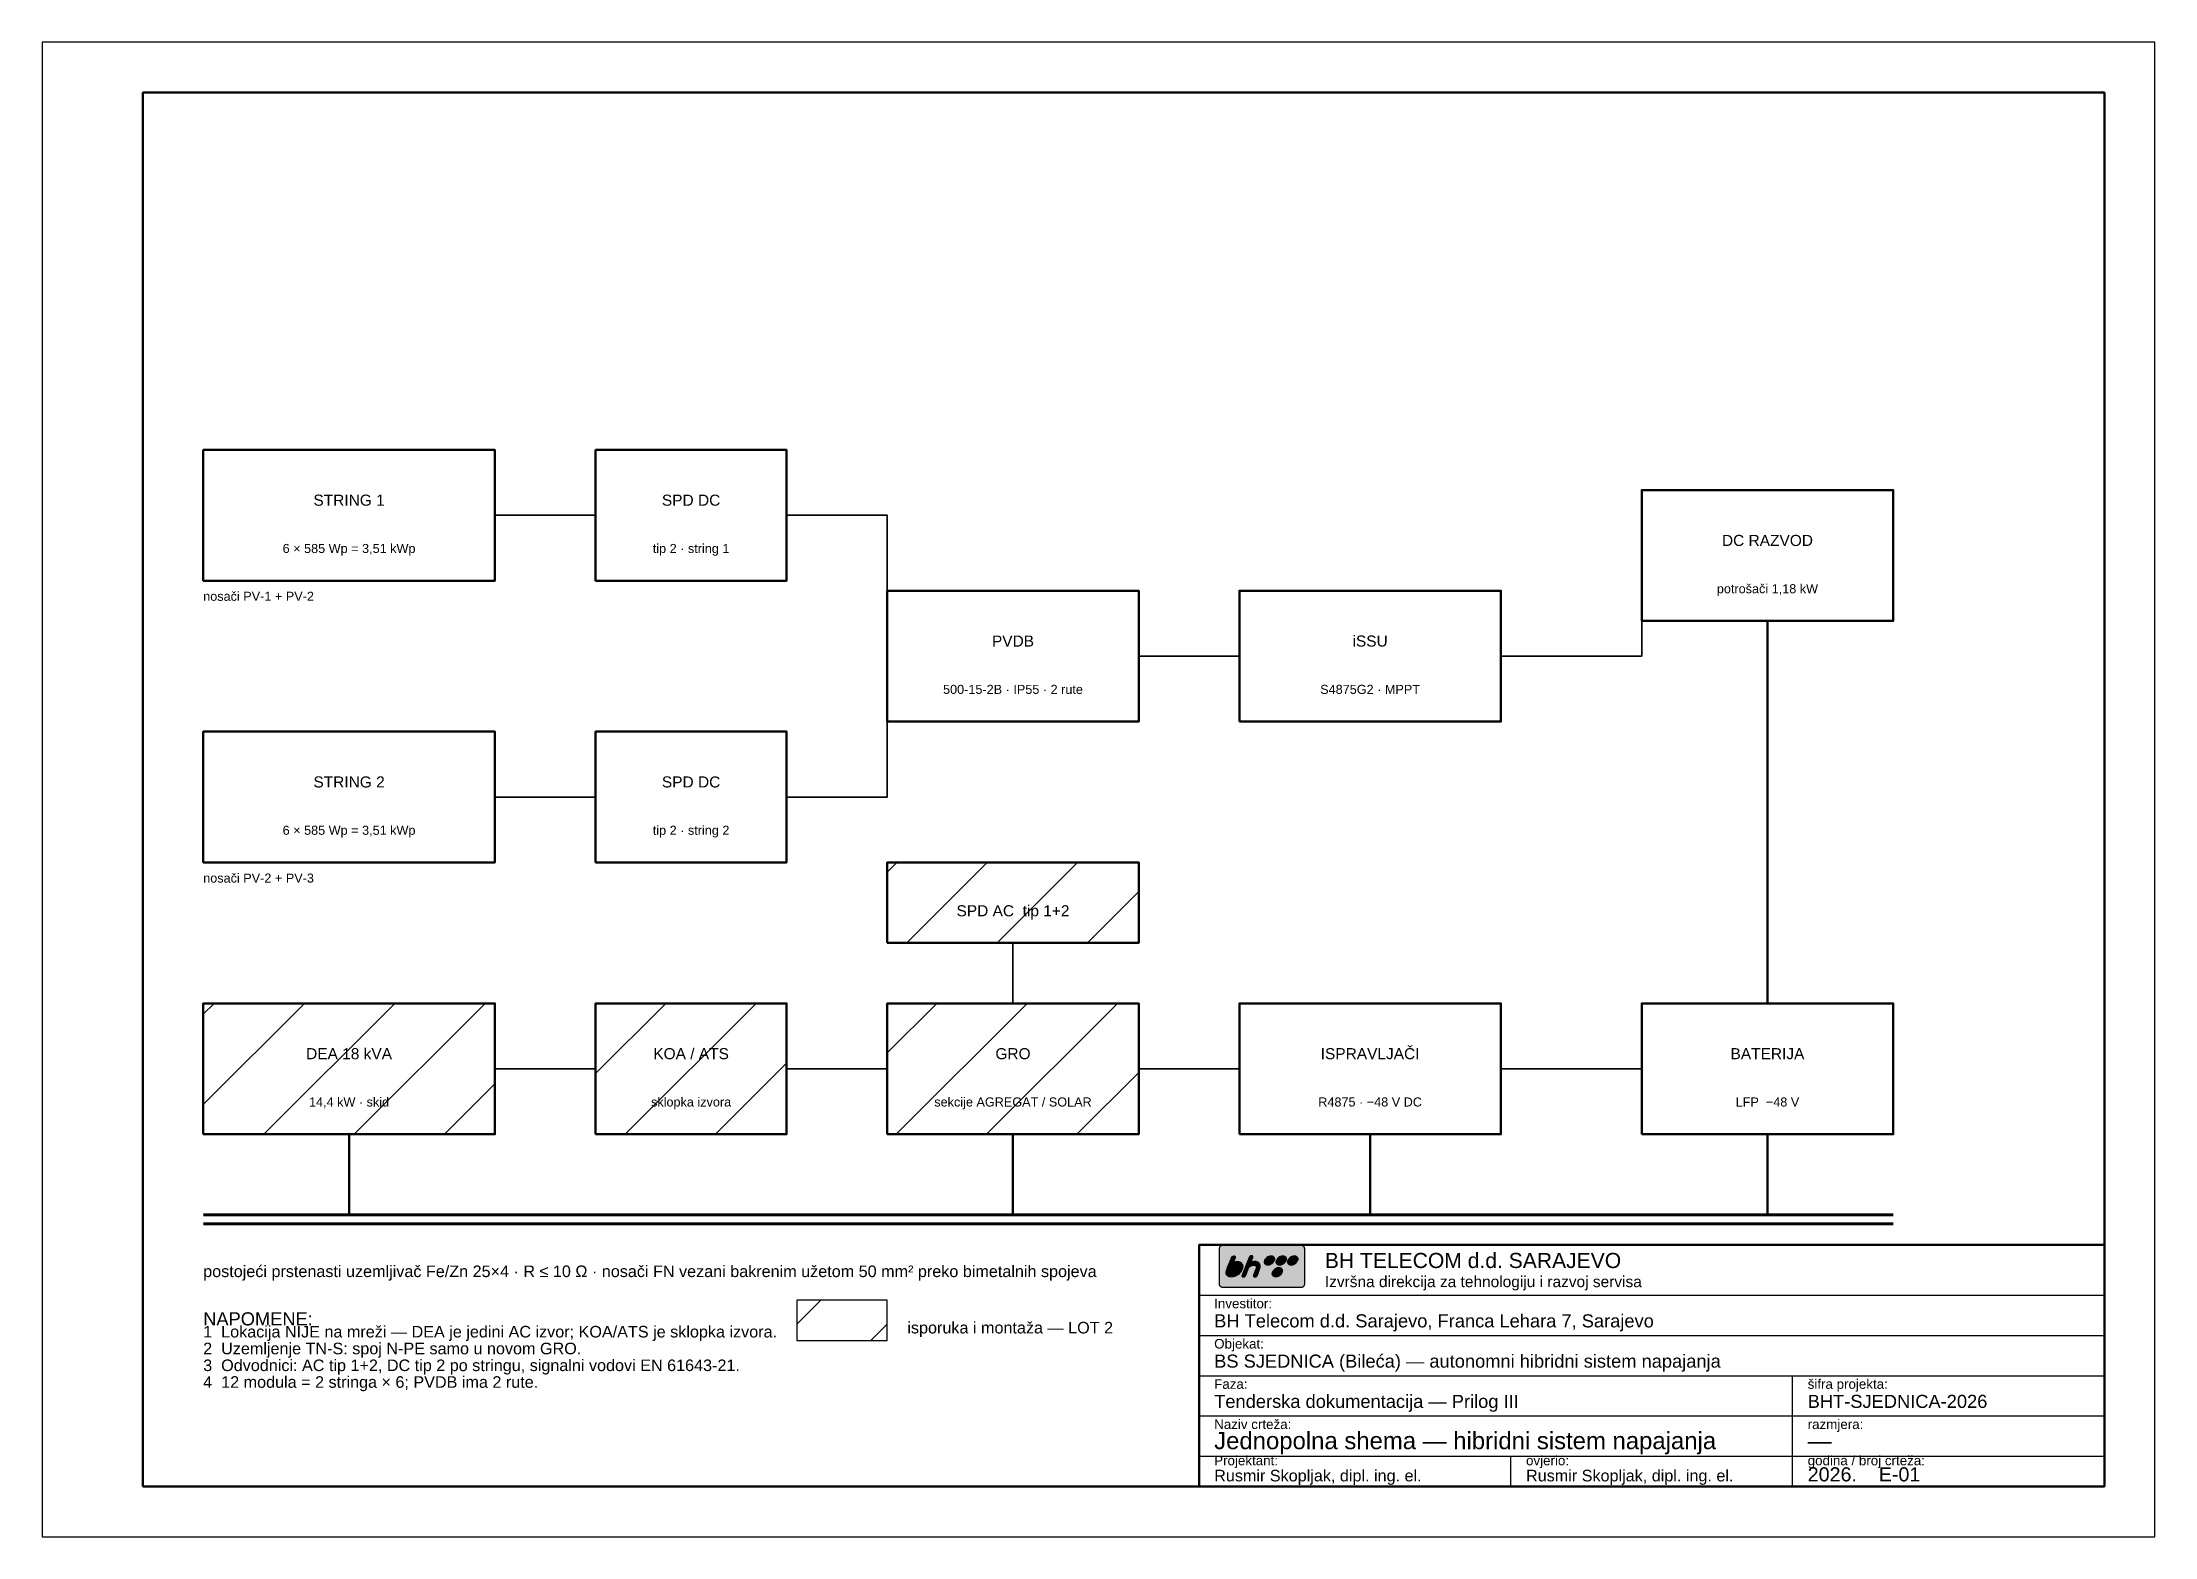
# Model space of a CAD drawing. Header units: millimetres. Extents: x 0 to 21000, y 0 to 14850.
import ezdxf
from ezdxf.enums import TextEntityAlignment as Align

# ---------------------------------------------------------------- set-up
doc = ezdxf.new("R2010")
doc.units = ezdxf.units.MM
doc.linetypes.add('DASHED', pattern=[1.524, 1.27, -0.254])
for name, color, linetype in [('Okvir', 3, 'Continuous'), ('Sema', 7, 'Continuous'), ('Tekst', 253, 'Continuous'), ('Uzemljenje', 2, 'DASHED')]:
    doc.layers.add(name, color=color, linetype=linetype)
doc.styles.add('20', font='arial.ttf')

msp = doc.modelspace()

# ---------------------------------------------------------------- hatches: boundary and pattern name
at = {"layer": 'Okvir'}
for color, points in [(30, [(11730, 2480), (12520, 2480), (12524, 2480), (12528, 2481), (12531, 2483), (12535, 2485), (12538, 2487), (12541, 2490), (12544, 2493), (12546, 2496), (12548, 2500), (12549, 2504), (12550, 2509), (12550, 2513), (12550, 2860), (12550, 2865), (12549, 2869), (12548, 2873), (12546, 2877), (12544, 2880), (12541, 2884), (12538, 2886), (12535, 2889), (12531, 2891), (12528, 2892), (12524, 2893), (12520, 2893), (11730, 2893), (11726, 2893), (11722, 2892), (11719, 2891), (11715, 2889), (11712, 2886), (11709, 2884), (11706, 2880), (11704, 2877), (11702, 2873), (11701, 2869), (11700, 2865), (11700, 2860), (11700, 2513), (11700, 2509), (11701, 2504), (11702, 2500), (11704, 2496), (11706, 2493), (11709, 2490), (11712, 2487), (11715, 2485), (11719, 2483), (11722, 2481), (11726, 2480)]), (7, [(11927, 2658), (11922, 2647), (11916, 2637), (11910, 2627), (11902, 2618), (11894, 2610), (11885, 2603), (11875, 2596), (11865, 2591), (11854, 2587), (11843, 2584), (11832, 2582), (11821, 2581), (11815, 2581), (11810, 2582), (11805, 2582), (11800, 2583), (11796, 2585), (11792, 2586), (11788, 2588), (11785, 2591), (11782, 2593), (11779, 2596), (11776, 2599), (11774, 2603), (11772, 2608), (11771, 2612), (11770, 2617), (11769, 2622), (11769, 2628), (11770, 2633), (11771, 2638), (11772, 2643), (11774, 2649), (11775, 2655), (11778, 2660), (11780, 2666), (11780, 2666), (11780, 2666), (11780, 2666), (11780, 2666), (11780, 2666), (11780, 2666), (11780, 2666), (11780, 2667), (11780, 2667), (11780, 2667), (11780, 2667), (11780, 2667), (11783, 2674), (11818, 2761), (11821, 2772), (11822, 2773), (11823, 2775), (11824, 2776), (11824, 2777), (11825, 2779), (11826, 2780), (11827, 2781), (11828, 2782), (11829, 2783), (11830, 2784), (11832, 2785), (11833, 2786), (11834, 2786), (11835, 2787), (11836, 2788), (11837, 2788), (11838, 2789), (11840, 2789), (11841, 2789), (11842, 2790), (11843, 2790), (11844, 2790), (11846, 2790), (11847, 2790), (11848, 2790), (11849, 2790), (11850, 2790), (11851, 2790), (11852, 2789), (11853, 2789), (11854, 2789), (11855, 2788), (11856, 2787), (11856, 2787), (11857, 2786), (11858, 2785), (11858, 2784), (11859, 2784), (11859, 2783), (11859, 2782), (11859, 2781), (11859, 2780), (11859, 2778), (11859, 2777), (11859, 2776), (11859, 2775), (11858, 2773), (11858, 2772), (11854, 2762), (11854, 2762), (11854, 2762), (11854, 2762), (11854, 2762), (11854, 2762), (11854, 2762), (11854, 2761), (11854, 2761), (11854, 2761), (11854, 2761), (11854, 2761), (11854, 2761), (11839, 2724), (11842, 2726), (11846, 2727), (11849, 2729), (11853, 2730), (11856, 2731), (11860, 2732), (11864, 2733), (11867, 2734), (11871, 2734), (11875, 2735), (11879, 2735), (11882, 2735), (11893, 2734), (11902, 2732), (11910, 2729), (11917, 2725), (11923, 2719), (11928, 2713), (11931, 2705), (11933, 2697), (11934, 2688), (11933, 2679), (11931, 2669)]), (7, [(12056, 2735), (12052, 2735), (12049, 2735), (12045, 2734), (12041, 2734), (12038, 2733), (12034, 2732), (12031, 2731), (12027, 2730), (12024, 2729), (12020, 2727), (12017, 2726), (12013, 2724), (12017, 2735), (12033, 2774), (12034, 2776), (12034, 2777), (12034, 2778), (12034, 2779), (12035, 2781), (12035, 2782), (12035, 2783), (12034, 2784), (12034, 2785), (12034, 2786), (12033, 2787), (12033, 2788), (12032, 2788), (12032, 2789), (12031, 2790), (12030, 2790), (12029, 2791), (12028, 2791), (12027, 2792), (12026, 2792), (12025, 2792), (12024, 2792), (12023, 2792), (12022, 2792), (12021, 2792), (12020, 2792), (12018, 2792), (12017, 2792), (12016, 2792), (12015, 2791), (12014, 2791), (12012, 2790), (12011, 2790), (12010, 2789), (12009, 2789), (12008, 2788), (12007, 2787), (12005, 2786), (12004, 2785), (12003, 2784), (12002, 2783), (12001, 2782), (12000, 2781), (12000, 2779), (11999, 2778), (11998, 2777), (11997, 2776), (11997, 2774), (11928, 2599), (11927, 2597), (11927, 2596), (11926, 2595), (11926, 2594), (11926, 2592), (11926, 2591), (11926, 2590), (11926, 2589), (11927, 2588), (11927, 2587), (11927, 2586), (11928, 2585), (11928, 2585), (11929, 2584), (11930, 2584), (11931, 2583), (11931, 2583), (11932, 2582), (11933, 2582), (11934, 2581), (11935, 2581), (11936, 2581), (11937, 2581), (11939, 2581), (11940, 2581), (11941, 2581), (11942, 2581), (11943, 2581), (11945, 2582), (11946, 2582), (11947, 2583), (11948, 2583), (11949, 2584), (11951, 2584), (11952, 2585), (11953, 2585), (11954, 2586), (11955, 2587), (11956, 2588), (11957, 2589), (11958, 2590), (11959, 2591), (11960, 2592), (11961, 2594), (11962, 2595), (11962, 2596), (11963, 2597), (11964, 2599), (11989, 2663), (11992, 2668), (11995, 2673), (11999, 2678), (12002, 2682), (12007, 2685), (12011, 2689), (12016, 2692), (12021, 2694), (12026, 2696), (12031, 2698), (12036, 2699), (12042, 2699), (12047, 2699), (12053, 2698), (12057, 2696), (12061, 2694), (12064, 2691), (12066, 2687), (12068, 2683), (12069, 2679), (12069, 2674), (12068, 2669), (12067, 2664), (12065, 2658), (12042, 2599), (12042, 2598), (12041, 2596), (12041, 2595), (12041, 2594), (12041, 2593), (12041, 2591), (12041, 2590), (12041, 2589), (12041, 2588), (12042, 2587), (12042, 2587), (12043, 2586), (12043, 2585), (12044, 2584), (12045, 2584), (12045, 2583), (12046, 2583), (12047, 2582), (12048, 2582), (12049, 2581), (12050, 2581), (12051, 2581), (12052, 2581), (12053, 2581), (12055, 2581), (12056, 2581), (12057, 2581), (12058, 2581), (12060, 2582), (12061, 2582), (12062, 2583), (12063, 2583), (12064, 2584), (12066, 2584), (12067, 2585), (12068, 2586), (12069, 2587), (12070, 2587), (12072, 2588), (12073, 2589), (12074, 2590), (12074, 2591), (12075, 2593), (12076, 2594), (12077, 2595), (12077, 2596), (12078, 2598), (12079, 2599), (12101, 2658), (12105, 2669), (12107, 2679), (12108, 2688), (12107, 2697), (12105, 2705), (12102, 2713), (12097, 2719), (12091, 2725), (12084, 2729), (12076, 2732), (12067, 2734)]), (7, [(12215, 2792), (12221, 2792), (12227, 2791), (12232, 2789), (12237, 2786), (12241, 2783), (12244, 2778), (12246, 2774), (12248, 2769), (12249, 2763), (12249, 2758), (12248, 2751), (12247, 2745), (12244, 2739), (12241, 2732), (12237, 2727), (12233, 2721), (12227, 2716), (12222, 2712), (12216, 2708), (12210, 2704), (12204, 2701), (12197, 2699), (12191, 2698), (12184, 2698), (12178, 2698), (12172, 2699), (12167, 2701), (12162, 2704), (12158, 2708), (12155, 2712), (12153, 2716), (12151, 2721), (12150, 2727), (12150, 2732), (12151, 2739), (12152, 2745), (12155, 2751), (12158, 2758), (12162, 2763), (12167, 2769), (12172, 2774), (12177, 2778), (12183, 2783), (12189, 2786), (12196, 2789), (12202, 2791), (12209, 2792)]), (7, [(12332, 2792), (12338, 2792), (12344, 2791), (12349, 2789), (12354, 2786), (12358, 2783), (12361, 2778), (12363, 2774), (12365, 2769), (12366, 2763), (12366, 2758), (12365, 2751), (12364, 2745), (12361, 2739), (12358, 2732), (12354, 2727), (12349, 2721), (12344, 2716), (12339, 2712), (12333, 2708), (12327, 2704), (12320, 2701), (12314, 2699), (12307, 2698), (12301, 2698), (12295, 2698), (12289, 2699), (12284, 2701), (12279, 2704), (12275, 2708), (12272, 2712), (12269, 2716), (12268, 2721), (12267, 2727), (12267, 2732), (12267, 2739), (12269, 2745), (12272, 2751), (12275, 2758), (12279, 2763), (12283, 2769), (12288, 2774), (12294, 2778), (12300, 2783), (12306, 2786), (12312, 2789), (12319, 2791), (12325, 2792)]), (7, [(12447, 2792), (12453, 2792), (12459, 2791), (12464, 2789), (12469, 2786), (12472, 2783), (12476, 2778), (12478, 2774), (12480, 2769), (12481, 2763), (12481, 2758), (12480, 2751), (12479, 2745), (12476, 2739), (12473, 2732), (12469, 2727), (12464, 2721), (12459, 2716), (12454, 2712), (12448, 2708), (12442, 2704), (12435, 2701), (12429, 2699), (12422, 2698), (12416, 2698), (12409, 2698), (12404, 2699), (12399, 2701), (12394, 2704), (12390, 2708), (12387, 2712), (12384, 2716), (12383, 2721), (12382, 2727), (12382, 2732), (12382, 2739), (12384, 2745), (12387, 2751), (12390, 2758), (12394, 2763), (12398, 2769), (12403, 2774), (12409, 2778), (12415, 2783), (12421, 2786), (12427, 2789), (12434, 2791), (12440, 2792)]), (7, [(11891, 2658), (11893, 2664), (11894, 2669), (11895, 2674), (11895, 2679), (11894, 2683), (11892, 2687), (11890, 2691), (11887, 2694), (11883, 2696), (11879, 2698), (11874, 2699), (11868, 2699), (11862, 2699), (11856, 2698), (11851, 2696), (11845, 2693), (11840, 2691), (11835, 2687), (11830, 2683), (11826, 2679), (11822, 2674), (11818, 2669), (11815, 2664), (11813, 2658), (11810, 2651), (11809, 2645), (11809, 2640), (11809, 2635), (11811, 2630), (11813, 2627), (11815, 2624), (11818, 2621), (11822, 2619), (11826, 2618), (11831, 2617), (11836, 2617), (11841, 2617), (11846, 2618), (11851, 2620), (11856, 2622), (11862, 2624), (11867, 2628), (11872, 2631), (11876, 2636), (11881, 2640), (11885, 2646), (11888, 2652)]), (7, [(12293, 2675), (12300, 2675), (12305, 2674), (12311, 2672), (12315, 2669), (12319, 2665), (12322, 2661), (12325, 2657), (12327, 2652), (12327, 2646), (12328, 2641), (12327, 2635), (12325, 2628), (12323, 2622), (12319, 2616), (12316, 2610), (12311, 2604), (12306, 2599), (12300, 2595), (12295, 2591), (12288, 2587), (12282, 2585), (12276, 2583), (12269, 2581), (12262, 2581), (12256, 2581), (12250, 2583), (12245, 2585), (12241, 2587), (12237, 2591), (12234, 2595), (12231, 2599), (12229, 2604), (12228, 2610), (12228, 2616), (12229, 2622), (12231, 2628), (12233, 2635), (12236, 2641), (12240, 2646), (12245, 2652), (12250, 2657), (12255, 2661), (12261, 2665), (12267, 2669), (12274, 2672), (12280, 2674), (12287, 2675)])]:
    msp.add_hatch(color=color, dxfattribs=at).paths.add_polyline_path(points)
at = {"layer": 'Sema'}
h = msp.add_hatch(dxfattribs=at)
h.set_pattern_fill('ANSI31', scale=200)
h.paths.add_polyline_path([(8400, 5900), (10900, 5900), (10900, 6700), (8400, 6700)])
h = msp.add_hatch(dxfattribs=at)
h.set_pattern_fill('ANSI31', scale=200)
h.paths.add_polyline_path([(1600, 4000), (4500, 4000), (4500, 5300), (1600, 5300)])
h = msp.add_hatch(dxfattribs=at)
h.set_pattern_fill('ANSI31', scale=200)
h.paths.add_polyline_path([(5500, 4000), (7400, 4000), (7400, 5300), (5500, 5300)])
h = msp.add_hatch(dxfattribs=at)
h.set_pattern_fill('ANSI31', scale=200)
h.paths.add_polyline_path([(8400, 4000), (10900, 4000), (10900, 5300), (8400, 5300)])
h = msp.add_hatch(dxfattribs=at)
h.set_pattern_fill('ANSI31', scale=200)
h.paths.add_polyline_path([(7500, 1950), (8400, 1950), (8400, 2350), (7500, 2350)])

# ---------------------------------------------------------------- linework, layer by layer
at = {"layer": 'Okvir'}
for p, q in [((11500, 2400), (20500, 2400)), ((11500, 2000), (20500, 2000)), ((11500, 1600), (20500, 1600)), ((17400, 800), (17400, 1600)), ((11500, 1200), (20500, 1200)), ((11500, 800), (20500, 800)), ((14600, 500), (14600, 800)), ((17400, 500), (17400, 800))]:
    msp.add_line(p, q, dxfattribs=at)
at = {"layer": 'Okvir', "color": 8}
msp.add_lwpolyline([(0, 0), (21000, 0), (21000, 14850), (0, 14850)], close=True, dxfattribs=at)
at = {"layer": 'Okvir', "lineweight": 50}
for points in [[(1000, 500), (20500, 500), (20500, 14350), (1000, 14350)], [(11500, 500), (20500, 500), (20500, 2900), (11500, 2900)]]:
    msp.add_lwpolyline(points, close=True, dxfattribs=at)
at = {"layer": 'Okvir', "color": 30}
msp.add_lwpolyline([(11730, 2480), (12520, 2480), (12524, 2480), (12528, 2481), (12531, 2483), (12535, 2485), (12538, 2487), (12541, 2490), (12544, 2493), (12546, 2496), (12548, 2500), (12549, 2504), (12550, 2509), (12550, 2513), (12550, 2860), (12550, 2865), (12549, 2869), (12548, 2873), (12546, 2877), (12544, 2880), (12541, 2884), (12538, 2886), (12535, 2889), (12531, 2891), (12528, 2892), (12524, 2893), (12520, 2893), (11730, 2893), (11726, 2893), (11722, 2892), (11719, 2891), (11715, 2889), (11712, 2886), (11709, 2884), (11706, 2880), (11704, 2877), (11702, 2873), (11701, 2869), (11700, 2865), (11700, 2860), (11700, 2513), (11700, 2509), (11701, 2504), (11702, 2500), (11704, 2496), (11706, 2493), (11709, 2490), (11712, 2487), (11715, 2485), (11719, 2483), (11722, 2481), (11726, 2480), (11730, 2480)], close=True, dxfattribs=at)
at = {"layer": 'Okvir', "color": 7}
for points in [[(11927, 2658), (11922, 2647), (11916, 2637), (11910, 2627), (11902, 2618), (11894, 2610), (11885, 2603), (11875, 2596), (11865, 2591), (11854, 2587), (11843, 2584), (11832, 2582), (11821, 2581), (11815, 2581), (11810, 2582), (11805, 2582), (11800, 2583), (11796, 2585), (11792, 2586), (11788, 2588), (11785, 2591), (11782, 2593), (11779, 2596), (11776, 2599), (11774, 2603), (11772, 2608), (11771, 2612), (11770, 2617), (11769, 2622), (11769, 2628), (11770, 2633), (11771, 2638), (11772, 2643), (11774, 2649), (11775, 2655), (11778, 2660), (11780, 2666), (11780, 2666), (11780, 2666), (11780, 2666), (11780, 2666), (11780, 2666), (11780, 2666), (11780, 2666), (11780, 2667), (11780, 2667), (11780, 2667), (11780, 2667), (11780, 2667), (11783, 2674), (11818, 2761), (11821, 2772), (11822, 2773), (11823, 2775), (11824, 2776), (11824, 2777), (11825, 2779), (11826, 2780), (11827, 2781), (11828, 2782), (11829, 2783), (11830, 2784), (11832, 2785), (11833, 2786), (11834, 2786), (11835, 2787), (11836, 2788), (11837, 2788), (11838, 2789), (11840, 2789), (11841, 2789), (11842, 2790), (11843, 2790), (11844, 2790), (11846, 2790), (11847, 2790), (11848, 2790), (11849, 2790), (11850, 2790), (11851, 2790), (11852, 2789), (11853, 2789), (11854, 2789), (11855, 2788), (11856, 2787), (11856, 2787), (11857, 2786), (11858, 2785), (11858, 2784), (11859, 2784), (11859, 2783), (11859, 2782), (11859, 2781), (11859, 2780), (11859, 2778), (11859, 2777), (11859, 2776), (11859, 2775), (11858, 2773), (11858, 2772), (11854, 2762), (11854, 2762), (11854, 2762), (11854, 2762), (11854, 2762), (11854, 2762), (11854, 2762), (11854, 2761), (11854, 2761), (11854, 2761), (11854, 2761), (11854, 2761), (11854, 2761), (11839, 2724), (11842, 2726), (11846, 2727), (11849, 2729), (11853, 2730), (11856, 2731), (11860, 2732), (11864, 2733), (11867, 2734), (11871, 2734), (11875, 2735), (11879, 2735), (11882, 2735), (11893, 2734), (11902, 2732), (11910, 2729), (11917, 2725), (11923, 2719), (11928, 2713), (11931, 2705), (11933, 2697), (11934, 2688), (11933, 2679), (11931, 2669), (11927, 2658)], [(12056, 2735), (12052, 2735), (12049, 2735), (12045, 2734), (12041, 2734), (12038, 2733), (12034, 2732), (12031, 2731), (12027, 2730), (12024, 2729), (12020, 2727), (12017, 2726), (12013, 2724), (12017, 2735), (12033, 2774), (12034, 2776), (12034, 2777), (12034, 2778), (12034, 2779), (12035, 2781), (12035, 2782), (12035, 2783), (12034, 2784), (12034, 2785), (12034, 2786), (12033, 2787), (12033, 2788), (12032, 2788), (12032, 2789), (12031, 2790), (12030, 2790), (12029, 2791), (12028, 2791), (12027, 2792), (12026, 2792), (12025, 2792), (12024, 2792), (12023, 2792), (12022, 2792), (12021, 2792), (12020, 2792), (12018, 2792), (12017, 2792), (12016, 2792), (12015, 2791), (12014, 2791), (12012, 2790), (12011, 2790), (12010, 2789), (12009, 2789), (12008, 2788), (12007, 2787), (12005, 2786), (12004, 2785), (12003, 2784), (12002, 2783), (12001, 2782), (12000, 2781), (12000, 2779), (11999, 2778), (11998, 2777), (11997, 2776), (11997, 2774), (11928, 2599), (11927, 2597), (11927, 2596), (11926, 2595), (11926, 2594), (11926, 2592), (11926, 2591), (11926, 2590), (11926, 2589), (11927, 2588), (11927, 2587), (11927, 2586), (11928, 2585), (11928, 2585), (11929, 2584), (11930, 2584), (11931, 2583), (11931, 2583), (11932, 2582), (11933, 2582), (11934, 2581), (11935, 2581), (11936, 2581), (11937, 2581), (11939, 2581), (11940, 2581), (11941, 2581), (11942, 2581), (11943, 2581), (11945, 2582), (11946, 2582), (11947, 2583), (11948, 2583), (11949, 2584), (11951, 2584), (11952, 2585), (11953, 2585), (11954, 2586), (11955, 2587), (11956, 2588), (11957, 2589), (11958, 2590), (11959, 2591), (11960, 2592), (11961, 2594), (11962, 2595), (11962, 2596), (11963, 2597), (11964, 2599), (11989, 2663), (11992, 2668), (11995, 2673), (11999, 2678), (12002, 2682), (12007, 2685), (12011, 2689), (12016, 2692), (12021, 2694), (12026, 2696), (12031, 2698), (12036, 2699), (12042, 2699), (12047, 2699), (12053, 2698), (12057, 2696), (12061, 2694), (12064, 2691), (12066, 2687), (12068, 2683), (12069, 2679), (12069, 2674), (12068, 2669), (12067, 2664), (12065, 2658), (12065, 2658), (12042, 2599), (12042, 2598), (12041, 2596), (12041, 2595), (12041, 2594), (12041, 2593), (12041, 2591), (12041, 2590), (12041, 2589), (12041, 2588), (12042, 2587), (12042, 2587), (12043, 2586), (12043, 2585), (12044, 2584), (12045, 2584), (12045, 2583), (12046, 2583), (12047, 2582), (12048, 2582), (12049, 2581), (12050, 2581), (12051, 2581), (12052, 2581), (12053, 2581), (12055, 2581), (12056, 2581), (12057, 2581), (12058, 2581), (12060, 2582), (12061, 2582), (12062, 2583), (12063, 2583), (12064, 2584), (12066, 2584), (12067, 2585), (12068, 2586), (12069, 2587), (12070, 2587), (12072, 2588), (12073, 2589), (12074, 2590), (12074, 2591), (12075, 2593), (12076, 2594), (12077, 2595), (12077, 2596), (12078, 2598), (12079, 2599), (12101, 2658), (12101, 2658), (12105, 2669), (12107, 2679), (12108, 2688), (12107, 2697), (12105, 2705), (12102, 2713), (12097, 2719), (12091, 2725), (12084, 2729), (12076, 2732), (12067, 2734), (12056, 2735)], [(12215, 2792), (12221, 2792), (12227, 2791), (12232, 2789), (12237, 2786), (12241, 2783), (12244, 2778), (12246, 2774), (12248, 2769), (12249, 2763), (12249, 2758), (12248, 2751), (12247, 2745), (12244, 2739), (12241, 2732), (12237, 2727), (12233, 2721), (12227, 2716), (12222, 2712), (12216, 2708), (12210, 2704), (12204, 2701), (12197, 2699), (12191, 2698), (12184, 2698), (12178, 2698), (12172, 2699), (12167, 2701), (12162, 2704), (12158, 2708), (12155, 2712), (12153, 2716), (12151, 2721), (12150, 2727), (12150, 2732), (12151, 2739), (12152, 2745), (12155, 2751), (12158, 2758), (12162, 2763), (12167, 2769), (12172, 2774), (12177, 2778), (12183, 2783), (12189, 2786), (12196, 2789), (12202, 2791), (12209, 2792), (12215, 2792)], [(12332, 2792), (12338, 2792), (12344, 2791), (12349, 2789), (12354, 2786), (12358, 2783), (12361, 2778), (12363, 2774), (12365, 2769), (12366, 2763), (12366, 2758), (12365, 2751), (12364, 2745), (12361, 2739), (12358, 2732), (12354, 2727), (12349, 2721), (12344, 2716), (12339, 2712), (12333, 2708), (12327, 2704), (12320, 2701), (12314, 2699), (12307, 2698), (12301, 2698), (12295, 2698), (12289, 2699), (12284, 2701), (12279, 2704), (12275, 2708), (12272, 2712), (12269, 2716), (12268, 2721), (12267, 2727), (12267, 2732), (12267, 2739), (12269, 2745), (12272, 2751), (12275, 2758), (12279, 2763), (12283, 2769), (12288, 2774), (12294, 2778), (12300, 2783), (12306, 2786), (12312, 2789), (12319, 2791), (12325, 2792), (12332, 2792)], [(12447, 2792), (12453, 2792), (12459, 2791), (12464, 2789), (12469, 2786), (12472, 2783), (12476, 2778), (12478, 2774), (12480, 2769), (12481, 2763), (12481, 2758), (12480, 2751), (12479, 2745), (12476, 2739), (12473, 2732), (12469, 2727), (12464, 2721), (12459, 2716), (12454, 2712), (12448, 2708), (12442, 2704), (12435, 2701), (12429, 2699), (12422, 2698), (12416, 2698), (12409, 2698), (12404, 2699), (12399, 2701), (12394, 2704), (12390, 2708), (12387, 2712), (12384, 2716), (12383, 2721), (12382, 2727), (12382, 2732), (12382, 2739), (12384, 2745), (12387, 2751), (12390, 2758), (12394, 2763), (12398, 2769), (12403, 2774), (12409, 2778), (12415, 2783), (12421, 2786), (12427, 2789), (12434, 2791), (12440, 2792), (12447, 2792)], [(11891, 2658), (11893, 2664), (11894, 2669), (11895, 2674), (11895, 2679), (11894, 2683), (11892, 2687), (11890, 2691), (11887, 2694), (11883, 2696), (11879, 2698), (11874, 2699), (11868, 2699), (11862, 2699), (11856, 2698), (11851, 2696), (11845, 2693), (11840, 2691), (11835, 2687), (11830, 2683), (11826, 2679), (11822, 2674), (11818, 2669), (11815, 2664), (11813, 2658), (11810, 2651), (11809, 2645), (11809, 2640), (11809, 2635), (11811, 2630), (11813, 2627), (11815, 2624), (11818, 2621), (11822, 2619), (11826, 2618), (11831, 2617), (11836, 2617), (11841, 2617), (11846, 2618), (11851, 2620), (11856, 2622), (11862, 2624), (11867, 2628), (11872, 2631), (11876, 2636), (11881, 2640), (11885, 2646), (11888, 2652), (11891, 2658)], [(12293, 2675), (12300, 2675), (12305, 2674), (12311, 2672), (12315, 2669), (12319, 2665), (12322, 2661), (12325, 2657), (12327, 2652), (12327, 2646), (12328, 2641), (12327, 2635), (12325, 2628), (12323, 2622), (12319, 2616), (12316, 2610), (12311, 2604), (12306, 2599), (12300, 2595), (12295, 2591), (12288, 2587), (12282, 2585), (12276, 2583), (12269, 2581), (12262, 2581), (12256, 2581), (12250, 2583), (12245, 2585), (12241, 2587), (12237, 2591), (12234, 2595), (12231, 2599), (12229, 2604), (12228, 2610), (12228, 2616), (12229, 2622), (12231, 2628), (12233, 2635), (12236, 2641), (12240, 2646), (12245, 2652), (12250, 2657), (12255, 2661), (12261, 2665), (12267, 2669), (12274, 2672), (12280, 2674), (12287, 2675), (12293, 2675)]]:
    msp.add_lwpolyline(points, close=True, dxfattribs=at)
at = {"layer": 'Sema', "color": 5, "lineweight": 50}
for points in [[(1600, 9500), (4500, 9500), (4500, 10800), (1600, 10800)], [(8400, 8100), (10900, 8100), (10900, 9400), (8400, 9400)], [(1600, 6700), (4500, 6700), (4500, 8000), (1600, 8000)], [(15900, 4000), (18400, 4000), (18400, 5300), (15900, 5300)]]:
    msp.add_lwpolyline(points, close=True, dxfattribs=at)
at = {"layer": 'Sema', "color": 1, "lineweight": 50}
for points in [[(5500, 9500), (7400, 9500), (7400, 10800), (5500, 10800)], [(5500, 6700), (7400, 6700), (7400, 8000), (5500, 8000)], [(8400, 5900), (10900, 5900), (10900, 6700), (8400, 6700)]]:
    msp.add_lwpolyline(points, close=True, dxfattribs=at)
at = {"layer": 'Sema', "color": 7, "lineweight": 50}
msp.add_lwpolyline([(15900, 9100), (18400, 9100), (18400, 10400), (15900, 10400)], close=True, dxfattribs=at)
at = {"layer": 'Sema', "color": 5, "lineweight": 35}
for points in [[(4500, 10150), (5500, 10150)], [(7400, 10150), (8400, 10150), (8400, 9050)], [(10900, 8750), (11900, 8750)], [(7400, 7350), (8400, 7350), (8400, 8450)], [(4500, 7350), (5500, 7350)]]:
    msp.add_lwpolyline(points, dxfattribs=at)
at = {"layer": 'Sema', "color": 30, "lineweight": 35}
for points in [[(14500, 8750), (15900, 8750), (15900, 9750)], [(4500, 4650), (5500, 4650)], [(7400, 4650), (8400, 4650)], [(10900, 4650), (11900, 4650)], [(14500, 4650), (15900, 4650)]]:
    msp.add_lwpolyline(points, dxfattribs=at)
at = {"layer": 'Sema', "color": 30, "lineweight": 50}
for points in [[(11900, 8100), (14500, 8100), (14500, 9400), (11900, 9400)], [(1600, 4000), (4500, 4000), (4500, 5300), (1600, 5300)], [(5500, 4000), (7400, 4000), (7400, 5300), (5500, 5300)], [(8400, 4000), (10900, 4000), (10900, 5300), (8400, 5300)], [(11900, 4000), (14500, 4000), (14500, 5300), (11900, 5300)]]:
    msp.add_lwpolyline(points, close=True, dxfattribs=at)
at = {"layer": 'Sema', "color": 7, "lineweight": 50}
msp.add_lwpolyline([(17150, 5300), (17150, 9100)], dxfattribs=at)
at = {"layer": 'Sema', "color": 1, "lineweight": 35}
msp.add_lwpolyline([(9650, 5300), (9650, 5900)], dxfattribs=at)
at = {"layer": 'Sema', "color": 8}
msp.add_lwpolyline([(7500, 1950), (8400, 1950), (8400, 2350), (7500, 2350)], close=True, dxfattribs=at)
at = {"layer": 'Uzemljenje', "color": 2, "lineweight": 50}
for points in [[(3050, 3200), (3050, 4000)], [(9650, 3200), (9650, 4000)], [(13200, 3200), (13200, 4000)], [(17150, 3200), (17150, 4000)]]:
    msp.add_lwpolyline(points, dxfattribs=at)
at = {"layer": 'Uzemljenje', "color": 2, "lineweight": 70}
msp.add_lwpolyline([(1600, 3200), (18400, 3200)], dxfattribs=at)
at = {"layer": 'Uzemljenje', "color": 3, "lineweight": 70}
msp.add_lwpolyline([(1600, 3110), (18400, 3110)], dxfattribs=at)

# ---------------------------------------------------------------- texts
at = {"layer": 'Okvir', "color": 8, "style": '20'}
for s, height, p in [('Izvršna direkcija za tehnologiju i razvoj servisa', 110, (12750, 2480)), ('Investitor:', 95, (11650, 2270)), ('Objekat:', 95, (11650, 1870)), ('Faza:', 95, (11650, 1470)), ('šifra projekta:', 95, (17550, 1470)), ('Naziv crteža:', 95, (11650, 1070)), ('razmjera:', 95, (17550, 1070)), ('Projektant:', 95, (11650, 710)), ('ovjerio:', 95, (14750, 710)), ('godina / broj crteža:', 95, (17550, 710))]:
    msp.add_text(s, height=height, dxfattribs=at).set_placement(p)
at = {"layer": 'Tekst', "color": 7, "style": '20'}
for s, p in [('STRING 1', (3050, 10300)), ('SPD DC', (6450, 10300)), ('DC RAZVOD', (17150, 9900)), ('PVDB', (9650, 8900)), ('iSSU', (13200, 8900)), ('STRING 2', (3050, 7500)), ('SPD DC', (6450, 7500)), ('SPD AC  tip 1+2', (9650, 6220)), ('DEA 18 kVA', (3050, 4800)), ('KOA / ATS', (6450, 4800)), ('GRO', (9650, 4800)), ('ISPRAVLJAČI', (13200, 4800)), ('BATERIJA', (17150, 4800))]:
    msp.add_text(s, height=110, dxfattribs=at).set_placement(p, align=Align.MIDDLE_CENTER)
at = {"layer": 'Tekst', "color": 8, "style": '20'}
for s, p in [('6 × 585 Wp = 3,51 kWp', (3050, 9820)), ('tip 2 · string 1', (6450, 9820)), ('potrošači 1,18 kW', (17150, 9420)), ('500-15-2B · IP55 · 2 rute', (9650, 8420)), ('S4875G2 · MPPT', (13200, 8420)), ('6 × 585 Wp = 3,51 kWp', (3050, 7020)), ('tip 2 · string 2', (6450, 7020)), ('14,4 kW · skid', (3050, 4320)), ('sklopka izvora', (6450, 4320)), ('sekcije AGREGAT / SOLAR', (9650, 4320)), ('R4875 · −48 V DC', (13200, 4320)), ('LFP  −48 V', (17150, 4320))]:
    msp.add_text(s, height=90, dxfattribs=at).set_placement(p, align=Align.MIDDLE_CENTER)
for s, p in [('nosači PV-1 + PV-2', (1600, 9300)), ('nosači PV-2 + PV-3', (1600, 6500))]:
    msp.add_text(s, height=90, dxfattribs=at).set_placement(p)
at = {"layer": 'Tekst', "color": 7, "style": '20'}
for s, height, p in [('BH TELECOM d.d. SARAJEVO', 150, (12750, 2670)), ('postojeći prstenasti uzemljivač Fe/Zn 25×4 · R ≤ 10 Ω · nosači FN vezani bakrenim užetom 50 mm² preko bimetalnih spojeva', 115, (1600, 2580)), ('1  Lokacija NIJE na mreži — DEA je jedini AC izvor; KOA/ATS je sklopka izvora.', 115, (1600, 1980)), ('NAPOMENE:', 130, (1600, 2100)), ('isporuka i montaža — LOT 2', 115, (8600, 2020)), ('BH Telecom d.d. Sarajevo, Franca Lehara 7, Sarajevo', 130, (11650, 2080)), ('2  Uzemljenje TN-S: spoj N-PE samo u novom GRO.', 115, (1600, 1813)), ('3  Odvodnici: AC tip 1+2, DC tip 2 po stringu, signalni vodovi EN 61643-21.', 115, (1600, 1646)), ('BS SJEDNICA (Bileća) — autonomni hibridni sistem napajanja', 130, (11650, 1680)), ('4  12 modula = 2 stringa × 6; PVDB ima 2 rute.', 115, (1600, 1480)), ('Tenderska dokumentacija — Prilog III', 130, (11650, 1280)), ('BHT-SJEDNICA-2026', 130, (17550, 1280)), ('Jednopolna shema — hibridni sistem napajanja', 170, (11650, 870)), ('—', 170, (17550, 870)), ('Rusmir Skopljak, dipl. ing. el.', 115, (11650, 550)), ('Rusmir Skopljak, dipl. ing. el.', 115, (14750, 550)), ('2026.    E-01', 140, (17550, 550))]:
    msp.add_text(s, height=height, dxfattribs=at).set_placement(p)

doc.saveas('drawing.dxf')
